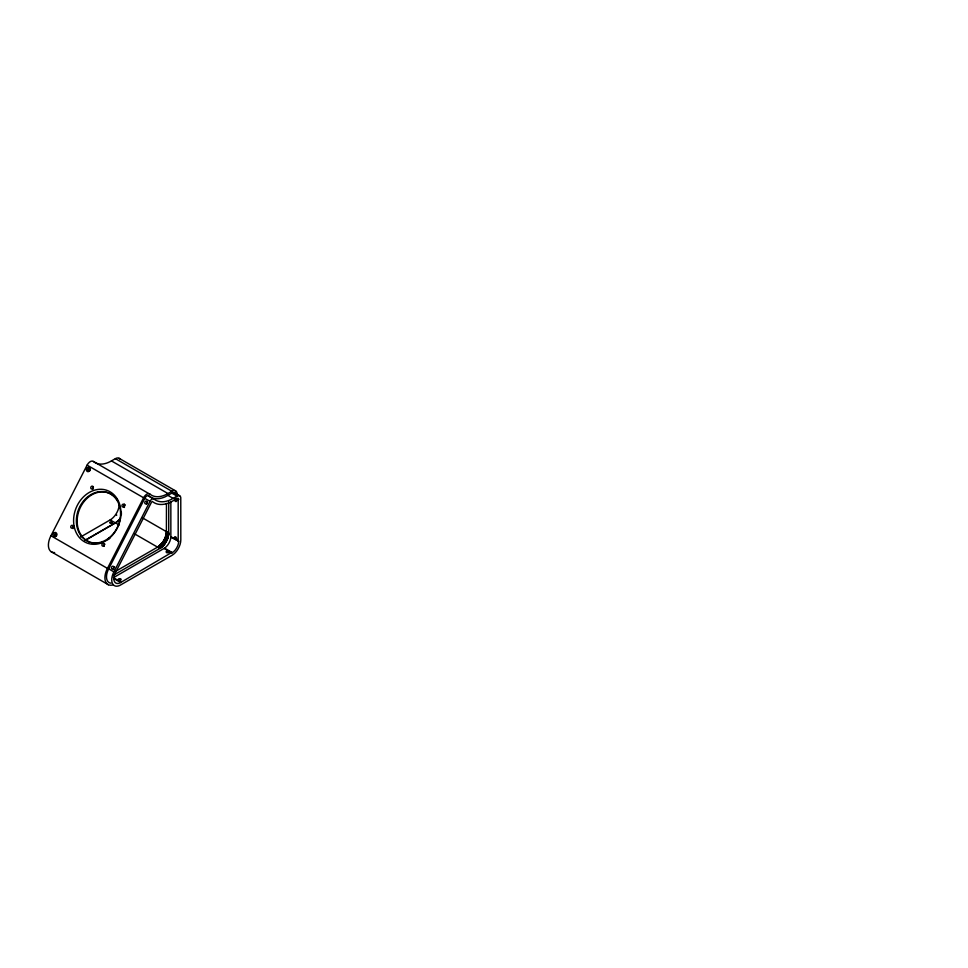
<?xml version="1.0" encoding="UTF-8"?>
<svg xmlns="http://www.w3.org/2000/svg" width="968" height="968" viewBox="0 0 968 968"><rect width="100%" height="100%" fill="white"/><g stroke="black" fill="none" stroke-linecap="round" stroke-linejoin="round"><path stroke-width="1.45" d="M115.301 571.531L157.796 546.993L162.418 542.673L165.153 537.833L166.399 533.09L166.472 503.421M113.74 575.065L160.083 548.311L164.693 543.992L167.44 539.152L168.71 534.118L168.759 501.763M109.989 523.228L112.179 523.228M177.132 494.309A7.405 4.283 -60 0 0 175.607 490.909L175.087 490.691A7.405 4.283 -60 0 0 171.893 491.284L167.972 493.547A32.972 19.033 -60 0 1 150.645 494.648L93.509 461.494A5.881 3.4 -60 0 0 87.096 465.136L50.396 536.841A14.822 8.555 -60 0 0 54.619 552.583M150.028 494.128A5.881 3.4 -60 0 0 147.438 493.898L146.833 494.188A5.881 3.4 -60 0 0 143.603 497.77L106.916 569.474A14.822 8.555 -60 0 0 113.22 584.793M148.842 496.003L149.471 496.536A35.199 20.328 -60 0 0 165.371 496.717L172.377 492.857A5.179 2.989 -60 0 1 174.494 492.845L179.733 495.87A5.179 2.989 -60 0 0 177.616 495.882L170.61 499.742A35.199 20.328 -60 0 1 154.711 499.561L148.54 495.81A3.654 2.105 -60 0 0 145.079 497.77L108.186 569.813A12.596 7.272 -60 0 0 110.945 583.172M154.081 499.028L153.779 498.835A3.654 2.105 -60 0 0 150.318 500.795L113.425 572.838A12.596 7.272 -60 0 0 119.705 585.483L171.893 555.402A12.596 7.272 -60 0 0 180.81 539.975L180.774 497.709A5.179 2.989 -60 0 0 180.048 496.1L174.809 493.075A5.179 2.989 -60 0 1 175.438 494.188M56.604 535.776C53.494 537.252 56.652 531.71 56.132 535.365C53.591 537.337 54.571 532.085 56.664 534.167M93.509 461.494L94.126 462.014A32.972 19.033 -60 0 0 111.453 460.925L115.386 458.651A7.405 4.283 -60 0 1 119.923 459.062M80.683 536.938L110.146 519.937A12.826 7.405 -60 0 0 119.209 504.231M84.652 540.519L115.386 522.78A12.596 7.272 -60 0 0 120.431 518.061M84.652 540.701L115.386 522.962A12.826 7.405 -60 0 0 120.516 518.158M175.74 498.484L178.185 499.887L178.693 499.222A2.214 1.283 -60 0 0 177.338 498.447L170.38 502.271A38.163 22.034 -60 0 1 153.15 502.089L152.303 501.424L151.577 502.065L115.132 573.274A9.632 5.554 -60 0 0 119.923 582.942L171.893 552.377L171.893 552.982L164.04 548.445A9.644 5.566 -60 0 0 170.852 536.647L178.705 541.185A9.632 5.566 -60 0 1 171.893 552.982M170.852 501.593L170.852 537.252L178.705 541.185M89.504 470.944C92.444 468.814 86.212 467.641 88.245 470.654C91.609 470.121 87.302 467.689 88.935 470.932M119.088 458.287L175.607 490.909M115.386 458.651L171.893 491.284M171.844 493.123L177.083 496.148M176.466 498.29L178.705 499.585M111.453 460.925L167.972 493.547M167.924 495.386L173.163 498.411M87.096 465.136L143.603 497.77M144.776 498.314L150.016 501.339M142.187 517.686L168.759 533.017M166.472 531.976L168.747 533.295M166.46 532.243L168.747 533.562M166.448 532.521L168.722 533.84M166.423 532.811L168.71 534.118M166.399 533.09L168.674 534.409M166.363 533.38L168.638 534.687M166.327 533.658L168.601 534.977M166.278 533.949L168.553 535.268M166.23 534.251L168.505 535.558M166.169 534.542L168.444 535.861M166.109 534.832L168.384 536.151M166.036 535.135L168.323 536.453M165.964 535.425L168.238 536.744M165.879 535.727L168.166 537.046M165.794 536.03L168.081 537.349M165.697 536.332L167.984 537.651M165.601 536.635L167.887 537.954M165.504 536.938L167.779 538.244M165.395 537.228L167.67 538.547M165.274 537.53L167.561 538.849M165.153 537.833L167.44 539.152M165.032 538.135L167.319 539.454M164.899 538.438L167.186 539.745M164.766 538.728L167.053 540.047M164.633 539.031L166.907 540.35M164.487 539.321L166.762 540.64M164.342 539.612L166.617 540.931M164.185 539.902L166.46 541.221M164.028 540.192L166.302 541.511M163.858 540.483L166.145 541.802M163.701 540.761L165.976 542.08M163.519 541.051L165.806 542.37M163.35 541.33L165.625 542.649M163.168 541.608L165.455 542.915M162.987 541.874L165.274 543.193M162.793 542.14L165.08 543.459M162.612 542.407L164.887 543.726M162.418 542.673L164.693 543.992M162.213 542.927L164.499 544.246M162.019 543.181L164.294 544.5M161.813 543.435L164.1 544.742M161.608 543.677L163.894 544.996M161.402 543.919L163.677 545.238M161.184 544.149L163.471 545.468M160.966 544.379L163.253 545.698M160.761 544.609L163.035 545.928M160.543 544.827L162.818 546.146M160.313 545.032L162.6 546.351M160.095 545.25L162.37 546.569M159.865 545.444L162.152 546.763M171.893 552.377L164.56 548.142L113.389 577.69L120.734 581.925M159.647 545.649L161.922 546.968M159.417 545.831L161.692 547.15M159.188 546.025L161.474 547.344M158.958 546.194L161.245 547.513M158.728 546.375L161.003 547.694M158.498 546.533L160.773 547.852M158.268 546.69L160.543 548.009M158.026 546.847L160.313 548.166M157.796 546.993L160.083 548.311M110.146 519.937L119.221 524.995M134.552 533.852L159.841 548.445M108.67 568.845L113.909 571.87M50.941 535.764L107.46 568.398M113.994 578.634L120.734 582.53M51.086 551.663L108.38 584.732M178.185 499.887L178.185 541.487M124.448 504.28L124.448 507.256M124.291 504.376L124.291 507.353M116.741 515.061A14.822 8.555 -60 0 1 116.523 515.387M73.06 528.625A1.476 1.21 -68.6 0 1 74.04 526.072M104.06 546.351A1.476 1.21 -68.6 0 1 104.895 544.161M92.916 489.203A1.476 1.21 -68.6 0 1 93.46 487.182M124.279 507.486A1.476 1.21 -68.6 0 1 125.259 504.921M175.523 498.992A1.476 0.859 60 0 1 176.551 501.049A1.476 0.859 60 0 1 175.099 501.061A1.476 0.859 60 0 1 174.676 499.004M146.809 503.892A1.476 1.21 -68.6 0 1 147.559 502.053M113.716 569.511A1.476 1.21 -68.6 0 1 114.732 567.006M89.818 542.128A26.305 21.393 -68.6 0 1 80.997 506.204A26.305 21.393 -68.6 0 1 114.43 496.596M116.039 498.254A26.305 21.393 -68.6 0 1 117.455 500.129M121.302 511.915A26.305 21.393 -68.6 0 1 121.375 514.565M109.88 538.184A26.305 21.393 -68.6 0 1 107.799 539.672M103.37 541.923A26.305 21.393 -68.6 0 1 101.071 542.661M98.76 543.109A26.305 21.393 -68.6 0 1 91.96 542.794M109.989 522.321L112.191 522.454L110.013 522.248M55.95 536.248A2.226 1.803 -68.6 0 0 55.769 532.557A2.226 1.803 -68.6 0 0 53.059 535.038A2.226 1.803 -68.6 0 0 55.95 536.248M89.298 471.113A2.226 1.803 -68.6 0 0 89.104 467.423A2.226 1.803 -68.6 0 0 86.406 469.904A2.226 1.803 -68.6 0 0 89.298 471.113M108.622 538.849A28.157 22.905 -68.6 0 0 109.566 491.514A28.157 22.905 -68.6 0 0 73.592 520.022A28.157 22.905 -68.6 0 0 108.622 538.849M109.082 537.869A26.305 21.393 -68.6 0 0 109.953 493.644A26.305 21.393 -68.6 0 0 76.363 520.276A26.305 21.393 -68.6 0 0 109.082 537.869M92.589 488.767A1.476 1.21 -68.6 0 0 92.698 486.263A1.476 1.21 -68.6 0 0 90.774 487.715A1.476 1.21 -68.6 0 0 92.589 488.767M123.771 506.76A1.476 1.21 -68.6 0 0 123.868 504.267A1.476 1.21 -68.6 0 0 121.956 505.719A1.476 1.21 -68.6 0 0 123.771 506.76M72.552 527.911A1.476 1.21 -68.6 0 0 72.648 525.418A1.476 1.21 -68.6 0 0 70.737 526.858A1.476 1.21 -68.6 0 0 72.552 527.911M103.721 545.916A1.476 1.21 -68.6 0 0 103.83 543.411A1.476 1.21 -68.6 0 0 101.906 544.863A1.476 1.21 -68.6 0 0 103.721 545.916M113.353 568.748A1.476 1.21 -68.6 0 0 113.232 566.292A1.476 1.21 -68.6 0 0 111.429 567.95A1.476 1.21 -68.6 0 0 113.353 568.748M146.688 503.614A1.476 1.21 -68.6 0 0 146.567 501.158A1.476 1.21 -68.6 0 0 144.764 502.815A1.476 1.21 -68.6 0 0 146.688 503.614M118.846 580.231A1.476 0.859 0 0 0 121.133 579.566A1.476 0.859 0 0 0 118.979 578.755A1.476 0.859 0 0 0 118.846 580.231M166.823 552.607A1.476 0.859 0 0 0 169.061 551.881A1.476 0.859 0 0 0 166.847 551.131A1.476 0.859 0 0 0 166.823 552.607M174.53 537.748A1.476 0.859 60 0 0 176.261 539.382A1.476 0.859 60 0 0 175.886 537.119A1.476 0.859 60 0 0 174.53 537.748"/></g></svg>
